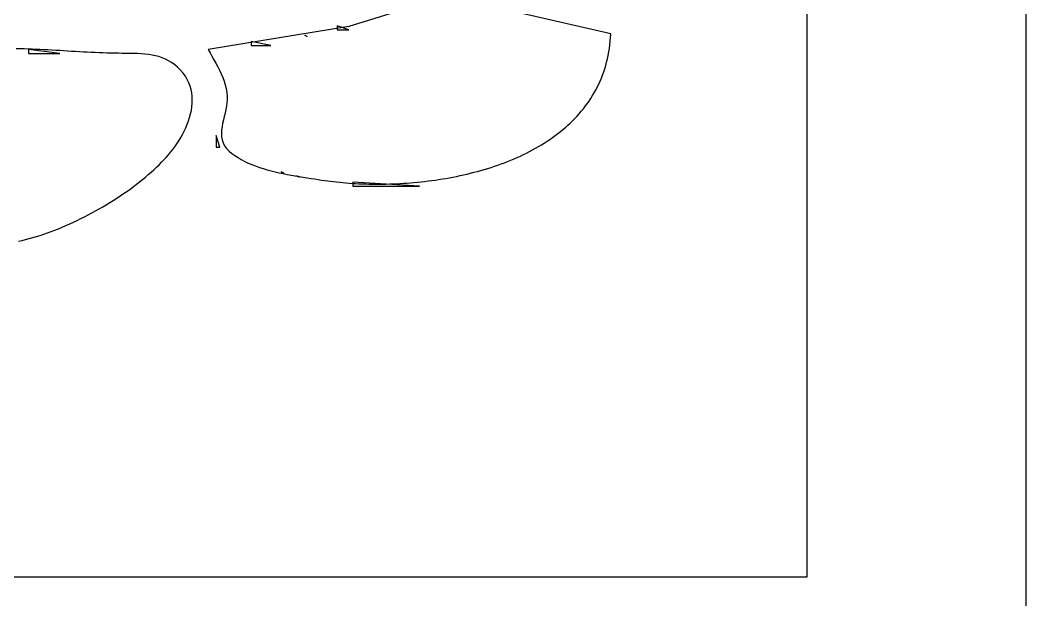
# Model space of a CAD drawing. Header units: millimetres. Extents: x 56222 to 3066687, y -650199 to -121287.
# Drawn here: x 140528.517 to 140533.109, y -185747.06 to -185744.414 of the extents above; entities that cross this region are included whole.
import ezdxf

# ---------------------------------------------------------------- set-up
doc = ezdxf.new("R2010")
doc.units = ezdxf.units.MM
doc.header["$MEASUREMENT"] = 0
doc.layers.add('$TD_AUDIT_GENERATED_(A0BDF17)', color=32, linetype='Continuous', lineweight=30)

msp = doc.modelspace()

# ---------------------------------------------------------------- linework, layer by layer
at = {"layer": '$TD_AUDIT_GENERATED_(A0BDF17)', "linetype": 'Continuous', "lineweight": 25, "ltscale": 2}
for p, q in [((140533.1086, -185729.7004), (140533.1085, -185768.2909)), ((140532.1085, -185739.3706), (140532.1085, -185746.9561)), ((140530.4646, -185744.304), (140530.0185, -185744.4427)), ((140531.214, -185744.4761), (140530.4646, -185744.304)), ((140530.0185, -185744.4427), (140529.3762, -185744.5474)), ((140529.965, -185744.4404), (140529.965, -185744.4582)), ((140530.0185, -185744.4582), (140529.965, -185744.4404)), ((140529.965, -185744.4582), (140530.0185, -185744.4582)), ((140529.8163, -185744.482), (140529.8282, -185744.488)), ((140529.8282, -185744.488), (140529.8163, -185744.482)), ((140531.2116, -185744.5099), (140531.213, -185744.4931)), ((140531.213, -185744.4931), (140531.214, -185744.4761)), ((140528.5178, -185744.5444), (140528.4998, -185744.5441)), ((140528.5357, -185744.5449), (140528.5178, -185744.5444)), ((140528.5537, -185744.5455), (140528.5357, -185744.5449)), ((140528.5717, -185744.5462), (140528.5537, -185744.5455)), ((140528.5554, -185744.5474), (140528.5554, -185744.5653)), ((140528.6982, -185744.5653), (140528.5554, -185744.5474)), ((140528.5897, -185744.547), (140528.5717, -185744.5462)), ((140528.6078, -185744.5478), (140528.5897, -185744.547)), ((140528.6258, -185744.5487), (140528.6078, -185744.5478)), ((140528.6438, -185744.5497), (140528.6258, -185744.5487)), ((140528.6619, -185744.5508), (140528.6438, -185744.5497)), ((140528.6799, -185744.5518), (140528.6619, -185744.5508)), ((140528.698, -185744.5529), (140528.6799, -185744.5518)), ((140528.716, -185744.554), (140528.698, -185744.5529)), ((140528.734, -185744.5551), (140528.716, -185744.554)), ((140529.3762, -185744.5474), (140529.3846, -185744.563)), ((140529.5724, -185744.5117), (140529.5724, -185744.5296)), ((140529.6617, -185744.5296), (140529.5724, -185744.5117)), ((140529.5724, -185744.5296), (140529.6617, -185744.5296)), ((140531.2049, -185744.5589), (140531.2075, -185744.5428)), ((140531.2075, -185744.5428), (140531.2097, -185744.5265)), ((140531.2097, -185744.5265), (140531.2116, -185744.5099)), ((140528.5554, -185744.5653), (140528.6982, -185744.5653)), ((140528.752, -185744.5562), (140528.734, -185744.5551)), ((140528.77, -185744.5573), (140528.752, -185744.5562)), ((140528.788, -185744.5584), (140528.77, -185744.5573)), ((140528.8059, -185744.5594), (140528.788, -185744.5584)), ((140528.8239, -185744.5604), (140528.8059, -185744.5594)), ((140528.8418, -185744.5613), (140528.8239, -185744.5604)), ((140528.8596, -185744.5621), (140528.8418, -185744.5613)), ((140528.8775, -185744.5629), (140528.8596, -185744.5621)), ((140528.8953, -185744.5636), (140528.8775, -185744.5629)), ((140528.913, -185744.5642), (140528.8953, -185744.5636)), ((140528.9308, -185744.5646), (140528.913, -185744.5642)), ((140528.9484, -185744.565), (140528.9308, -185744.5646)), ((140528.9661, -185744.5652), (140528.9484, -185744.565)), ((140528.9836, -185744.5653), (140528.9661, -185744.5652)), ((140529.0014, -185744.5653), (140528.9836, -185744.5653)), ((140529.019, -185744.5654), (140529.0014, -185744.5653)), ((140529.0363, -185744.5656), (140529.019, -185744.5654)), ((140529.0535, -185744.5661), (140529.0363, -185744.5656)), ((140529.0703, -185744.567), (140529.0535, -185744.5661)), ((140529.087, -185744.5684), (140529.0703, -185744.567)), ((140529.1034, -185744.5703), (140529.087, -185744.5684)), ((140529.1194, -185744.5729), (140529.1034, -185744.5703)), ((140529.1352, -185744.5762), (140529.1194, -185744.5729)), ((140529.1507, -185744.5804), (140529.1352, -185744.5762)), ((140529.1658, -185744.5855), (140529.1507, -185744.5804)), ((140529.1806, -185744.5917), (140529.1658, -185744.5855)), ((140529.1951, -185744.599), (140529.1806, -185744.5917)), ((140529.2091, -185744.6076), (140529.1951, -185744.599)), ((140529.3846, -185744.563), (140529.3932, -185744.5787)), ((140529.3932, -185744.5787), (140529.402, -185744.5944)), ((140529.402, -185744.5944), (140529.4107, -185744.6102)), ((140531.1948, -185744.6055), (140531.1986, -185744.5902)), ((140531.1986, -185744.5902), (140531.202, -185744.5747)), ((140531.202, -185744.5747), (140531.2049, -185744.5589)), ((140529.2228, -185744.6175), (140529.2091, -185744.6076)), ((140529.2361, -185744.6288), (140529.2228, -185744.6175)), ((140529.249, -185744.6417), (140529.2361, -185744.6288)), ((140529.2614, -185744.6562), (140529.249, -185744.6417)), ((140529.4107, -185744.6102), (140529.4192, -185744.6262)), ((140529.4192, -185744.6262), (140529.4274, -185744.6422)), ((140529.4274, -185744.6422), (140529.4351, -185744.6585)), ((140531.1814, -185744.6501), (140531.1863, -185744.6355)), ((140531.1863, -185744.6355), (140531.1907, -185744.6206)), ((140531.1907, -185744.6206), (140531.1948, -185744.6055)), ((140529.2716, -185744.6702), (140529.2614, -185744.6562)), ((140529.2802, -185744.6846), (140529.2716, -185744.6702)), ((140529.2874, -185744.6994), (140529.2802, -185744.6846)), ((140529.4351, -185744.6585), (140529.4422, -185744.675)), ((140529.4422, -185744.675), (140529.4485, -185744.6917)), ((140529.4485, -185744.6917), (140529.4539, -185744.7087)), ((140531.1586, -185744.7061), (140531.1648, -185744.6924)), ((140531.1648, -185744.6924), (140531.1707, -185744.6785)), ((140531.1707, -185744.6785), (140531.1762, -185744.6644)), ((140531.1762, -185744.6644), (140531.1814, -185744.6501)), ((140529.2932, -185744.7145), (140529.2874, -185744.6994)), ((140529.2976, -185744.7299), (140529.2932, -185744.7145)), ((140529.3007, -185744.7455), (140529.2976, -185744.7299)), ((140529.4539, -185744.7087), (140529.4581, -185744.726)), ((140529.4581, -185744.726), (140529.4612, -185744.7436)), ((140531.138, -185744.7456), (140531.1452, -185744.7327)), ((140531.1452, -185744.7327), (140531.152, -185744.7195)), ((140531.152, -185744.7195), (140531.1586, -185744.7061)), ((140529.3026, -185744.7613), (140529.3007, -185744.7455)), ((140529.3033, -185744.7772), (140529.3026, -185744.7613)), ((140529.3028, -185744.7933), (140529.3033, -185744.7772)), ((140529.4612, -185744.7436), (140529.4628, -185744.7615)), ((140529.4628, -185744.7762), (140529.4615, -185744.7912)), ((140529.4628, -185744.7615), (140529.4628, -185744.7762)), ((140531.1061, -185744.7951), (140531.1145, -185744.7831)), ((140531.1145, -185744.7831), (140531.1226, -185744.7708)), ((140531.1226, -185744.7708), (140531.1304, -185744.7583)), ((140531.1304, -185744.7583), (140531.138, -185744.7456)), ((140529.2955, -185744.8416), (140529.2989, -185744.8255)), ((140529.2989, -185744.8255), (140529.3014, -185744.8094)), ((140529.3014, -185744.8094), (140529.3028, -185744.7933)), ((140529.4561, -185744.822), (140529.4526, -185744.8378)), ((140529.4592, -185744.8065), (140529.4561, -185744.822)), ((140529.4615, -185744.7912), (140529.4592, -185744.8065)), ((140531.0695, -185744.8411), (140531.0791, -185744.8299)), ((140531.0791, -185744.8299), (140531.0884, -185744.8186)), ((140531.0884, -185744.8186), (140531.0974, -185744.807)), ((140531.0974, -185744.807), (140531.1061, -185744.7951)), ((140529.2803, -185744.8892), (140529.2861, -185744.8735)), ((140529.2861, -185744.8735), (140529.2912, -185744.8576)), ((140529.2912, -185744.8576), (140529.2955, -185744.8416)), ((140529.4452, -185744.8694), (140529.4418, -185744.8852)), ((140529.4488, -185744.8536), (140529.4452, -185744.8694)), ((140529.4526, -185744.8378), (140529.4488, -185744.8536)), ((140531.0287, -185744.8836), (140531.0393, -185744.8733)), ((140531.0393, -185744.8733), (140531.0496, -185744.8628)), ((140531.0496, -185744.8628), (140531.0597, -185744.852)), ((140531.0597, -185744.852), (140531.0695, -185744.8411)), ((140529.2588, -185744.9352), (140529.2666, -185744.9201)), ((140529.2666, -185744.9201), (140529.2737, -185744.9048)), ((140529.2737, -185744.9048), (140529.2803, -185744.8892)), ((140529.4372, -185744.9162), (140529.4365, -185744.9313)), ((140529.4391, -185744.9008), (140529.4372, -185744.9162)), ((140529.4418, -185744.8852), (140529.4391, -185744.9008)), ((140530.9838, -185744.9226), (140530.9954, -185744.9132)), ((140530.9954, -185744.9132), (140531.0067, -185744.9035)), ((140531.0067, -185744.9035), (140531.0178, -185744.8937)), ((140531.0178, -185744.8937), (140531.0287, -185744.8836)), ((140529.2329, -185744.9781), (140529.2419, -185744.9642)), ((140529.2419, -185744.9642), (140529.2506, -185744.9499)), ((140529.2506, -185744.9499), (140529.2588, -185744.9352)), ((140529.4119, -185744.94), (140529.4119, -185744.9935)), ((140529.4297, -185744.9935), (140529.4119, -185744.94)), ((140529.4365, -185744.9313), (140529.4371, -185744.9461)), ((140529.4371, -185744.9461), (140529.4395, -185744.9604)), ((140529.4395, -185744.9604), (140529.4438, -185744.9743)), ((140530.9099, -185744.9751), (140530.9228, -185744.9668)), ((140530.9228, -185744.9668), (140530.9354, -185744.9584)), ((140530.9354, -185744.9584), (140530.9478, -185744.9498)), ((140530.9478, -185744.9498), (140530.96, -185744.9409)), ((140530.96, -185744.9409), (140530.972, -185744.9319)), ((140530.972, -185744.9319), (140530.9838, -185744.9226)), ((140529.2039, -185745.0171), (140529.2138, -185745.0046)), ((140529.2138, -185745.0046), (140529.2235, -185744.9916)), ((140529.2235, -185744.9916), (140529.2329, -185744.9781)), ((140529.4119, -185744.9935), (140529.4297, -185744.9935)), ((140529.4438, -185744.9743), (140529.4503, -185744.9875)), ((140529.4503, -185744.9875), (140529.4593, -185745.0001)), ((140529.4593, -185745.0001), (140529.4711, -185745.0119)), ((140529.4711, -185745.0119), (140529.484, -185745.0224)), ((140530.8291, -185745.0203), (140530.843, -185745.0133)), ((140530.843, -185745.0133), (140530.8568, -185745.006)), ((140530.8568, -185745.006), (140530.8703, -185744.9986)), ((140530.8703, -185744.9986), (140530.8837, -185744.9909)), ((140530.8837, -185744.9909), (140530.8969, -185744.9831)), ((140530.8969, -185744.9831), (140530.9099, -185744.9751)), ((140529.1626, -185745.0628), (140529.1734, -185745.0515)), ((140529.1734, -185745.0515), (140529.1839, -185745.0402)), ((140529.1839, -185745.0402), (140529.194, -185745.0289)), ((140529.194, -185745.0289), (140529.2039, -185745.0171)), ((140529.484, -185745.0224), (140529.4976, -185745.0323)), ((140529.4976, -185745.0323), (140529.512, -185745.0415)), ((140529.512, -185745.0415), (140529.527, -185745.0502)), ((140529.527, -185745.0502), (140529.5425, -185745.0583)), ((140529.5425, -185745.0583), (140529.5586, -185745.0659)), ((140530.7278, -185745.0645), (140530.7427, -185745.0588)), ((140530.7427, -185745.0588), (140530.7574, -185745.0528)), ((140530.7574, -185745.0528), (140530.772, -185745.0467)), ((140530.772, -185745.0467), (140530.7865, -185745.0404)), ((140530.7865, -185745.0404), (140530.8009, -185745.0339)), ((140530.8009, -185745.0339), (140530.8151, -185745.0272)), ((140530.8151, -185745.0272), (140530.8291, -185745.0203)), ((140529.1151, -185745.1078), (140529.1275, -185745.0966)), ((140529.1275, -185745.0966), (140529.1396, -185745.0854)), ((140529.1396, -185745.0854), (140529.1513, -185745.0741)), ((140529.1513, -185745.0741), (140529.1626, -185745.0628)), ((140529.5586, -185745.0659), (140529.5752, -185745.073)), ((140529.5752, -185745.073), (140529.5921, -185745.0795)), ((140529.5921, -185745.0795), (140529.6095, -185745.0857)), ((140529.6095, -185745.0857), (140529.6271, -185745.0914)), ((140529.6271, -185745.0914), (140529.645, -185745.0967)), ((140529.645, -185745.0967), (140529.6632, -185745.1016)), ((140529.6632, -185745.1016), (140529.6814, -185745.1062)), ((140530.5891, -185745.1084), (140530.6049, -185745.1042)), ((140530.6049, -185745.1042), (140530.6206, -185745.0998)), ((140530.6206, -185745.0998), (140530.6362, -185745.0953)), ((140530.6362, -185745.0953), (140530.6517, -185745.0906)), ((140530.6517, -185745.0906), (140530.6671, -185745.0858)), ((140530.6671, -185745.0858), (140530.6824, -185745.0807)), ((140530.6824, -185745.0807), (140530.6976, -185745.0755)), ((140530.6976, -185745.0755), (140530.7128, -185745.0701)), ((140530.7128, -185745.0701), (140530.7278, -185745.0645)), ((140529.062, -185745.1522), (140529.0758, -185745.1412)), ((140529.0758, -185745.1412), (140529.0892, -185745.1301)), ((140529.0892, -185745.1301), (140529.1023, -185745.119)), ((140529.1023, -185745.119), (140529.1151, -185745.1078)), ((140529.6814, -185745.1062), (140529.6998, -185745.1104)), ((140529.6998, -185745.1104), (140529.7182, -185745.1144)), ((140529.7092, -185745.1065), (140529.7211, -185745.1124)), ((140529.7211, -185745.1124), (140529.7092, -185745.1065)), ((140529.7182, -185745.1144), (140529.7367, -185745.1181)), ((140529.7367, -185745.1181), (140529.755, -185745.1215)), ((140529.755, -185745.1215), (140529.7733, -185745.1247)), ((140529.7733, -185745.1247), (140529.7914, -185745.1278)), ((140529.7806, -185745.1243), (140529.7925, -185745.1303)), ((140529.7925, -185745.1303), (140529.7806, -185745.1243)), ((140529.7914, -185745.1278), (140529.8093, -185745.1307)), ((140529.8093, -185745.1307), (140529.8269, -185745.1334)), ((140529.8269, -185745.1334), (140529.8442, -185745.136)), ((140529.8442, -185745.136), (140529.8611, -185745.1386)), ((140529.8611, -185745.1386), (140529.8776, -185745.1411)), ((140529.8776, -185745.1411), (140529.8936, -185745.1435)), ((140529.8936, -185745.1435), (140529.9069, -185745.1456)), ((140529.9069, -185745.1456), (140529.9204, -185745.1475)), ((140529.9204, -185745.1475), (140529.9341, -185745.1493)), ((140529.9341, -185745.1493), (140529.948, -185745.151)), ((140529.948, -185745.151), (140529.962, -185745.1525)), ((140530.3315, -185745.1534), (140530.3476, -185745.1517)), ((140530.3476, -185745.1517), (140530.3639, -185745.1499)), ((140530.3639, -185745.1499), (140530.3801, -185745.1479)), ((140530.3801, -185745.1479), (140530.3963, -185745.1458)), ((140530.3963, -185745.1458), (140530.4125, -185745.1436)), ((140530.4125, -185745.1436), (140530.4287, -185745.1412)), ((140530.4287, -185745.1412), (140530.4449, -185745.1386)), ((140530.4449, -185745.1386), (140530.4611, -185745.1359)), ((140530.4611, -185745.1359), (140530.4772, -185745.133)), ((140530.4772, -185745.133), (140530.4933, -185745.13)), ((140530.4933, -185745.13), (140530.5094, -185745.1268)), ((140530.5094, -185745.1268), (140530.5255, -185745.1234)), ((140530.5255, -185745.1234), (140530.5415, -185745.1199)), ((140530.5415, -185745.1199), (140530.5574, -185745.1162)), ((140530.5574, -185745.1162), (140530.5733, -185745.1124)), ((140530.5733, -185745.1124), (140530.5891, -185745.1084)), ((140528.9892, -185745.2057), (140529.0042, -185745.1952)), ((140529.0042, -185745.1952), (140529.0191, -185745.1846)), ((140529.0191, -185745.1846), (140529.0337, -185745.1739)), ((140529.0337, -185745.1739), (140529.048, -185745.1631)), ((140529.048, -185745.1631), (140529.062, -185745.1522)), ((140529.962, -185745.1525), (140529.9761, -185745.154)), ((140529.9761, -185745.154), (140529.9904, -185745.1553)), ((140529.9904, -185745.1553), (140530.0049, -185745.1566)), ((140530.0049, -185745.1566), (140530.0194, -185745.1577)), ((140530.0194, -185745.1577), (140530.0342, -185745.1587)), ((140530.0342, -185745.1587), (140530.049, -185745.1596)), ((140530.0363, -185745.1541), (140530.0363, -185745.1719)), ((140530.3397, -185745.1719), (140530.0363, -185745.1541)), ((140530.0363, -185745.1719), (140530.3397, -185745.1719)), ((140530.049, -185745.1596), (140530.064, -185745.1603)), ((140530.064, -185745.1603), (140530.079, -185745.161)), ((140530.079, -185745.161), (140530.0942, -185745.1615)), ((140530.0942, -185745.1615), (140530.1095, -185745.1619)), ((140530.1095, -185745.1619), (140530.1249, -185745.1621)), ((140530.1249, -185745.1621), (140530.1404, -185745.1623)), ((140530.1404, -185745.1623), (140530.156, -185745.1623)), ((140530.156, -185745.1623), (140530.1716, -185745.1621)), ((140530.1716, -185745.1621), (140530.1874, -185745.1619)), ((140530.1874, -185745.1619), (140530.2032, -185745.1615)), ((140530.2032, -185745.1615), (140530.219, -185745.161)), ((140530.219, -185745.161), (140530.235, -185745.1603)), ((140530.235, -185745.1603), (140530.2509, -185745.1595)), ((140530.2509, -185745.1595), (140530.267, -185745.1585)), ((140530.267, -185745.1585), (140530.283, -185745.1575)), ((140530.283, -185745.1575), (140530.2992, -185745.1562)), ((140530.2992, -185745.1562), (140530.3153, -185745.1549)), ((140530.3153, -185745.1549), (140530.3315, -185745.1534)), ((140528.9267, -185745.2464), (140528.9426, -185745.2365)), ((140528.9426, -185745.2365), (140528.9584, -185745.2264)), ((140528.9584, -185745.2264), (140528.9739, -185745.2161)), ((140528.9739, -185745.2161), (140528.9892, -185745.2057)), ((140528.845, -185745.2938), (140528.8616, -185745.2847)), ((140528.8616, -185745.2847), (140528.8781, -185745.2754)), ((140528.8781, -185745.2754), (140528.8945, -185745.2659)), ((140528.8945, -185745.2659), (140528.9107, -185745.2563)), ((140528.9107, -185745.2563), (140528.9267, -185745.2464)), ((140528.7608, -185745.3361), (140528.7777, -185745.3281)), ((140528.7777, -185745.3281), (140528.7946, -185745.3199)), ((140528.7946, -185745.3199), (140528.8115, -185745.3114)), ((140528.8115, -185745.3114), (140528.8283, -185745.3027)), ((140528.8283, -185745.3027), (140528.845, -185745.2938)), ((140528.6419, -185745.3851), (140528.6588, -185745.3789)), ((140528.6588, -185745.3789), (140528.6757, -185745.3725)), ((140528.6757, -185745.3725), (140528.6927, -185745.3657)), ((140528.6927, -185745.3657), (140528.7097, -185745.3587)), ((140528.7097, -185745.3587), (140528.7267, -185745.3515)), ((140528.7267, -185745.3515), (140528.7438, -185745.3439)), ((140528.7438, -185745.3439), (140528.7608, -185745.3361)), ((140528.5103, -185745.4228), (140528.5263, -185745.4193)), ((140528.5263, -185745.4193), (140528.5424, -185745.4154)), ((140528.5424, -185745.4154), (140528.5587, -185745.4112)), ((140528.5587, -185745.4112), (140528.5752, -185745.4066)), ((140528.5752, -185745.4066), (140528.5917, -185745.4017)), ((140528.5917, -185745.4017), (140528.6083, -185745.3965)), ((140528.6083, -185745.3965), (140528.6251, -185745.3909)), ((140528.6251, -185745.3909), (140528.6419, -185745.3851)), ((140532.1085, -185746.9561), (140524.9246, -185746.9561))]:
    msp.add_line(p, q, dxfattribs=at)

doc.saveas('drawing.dxf')
